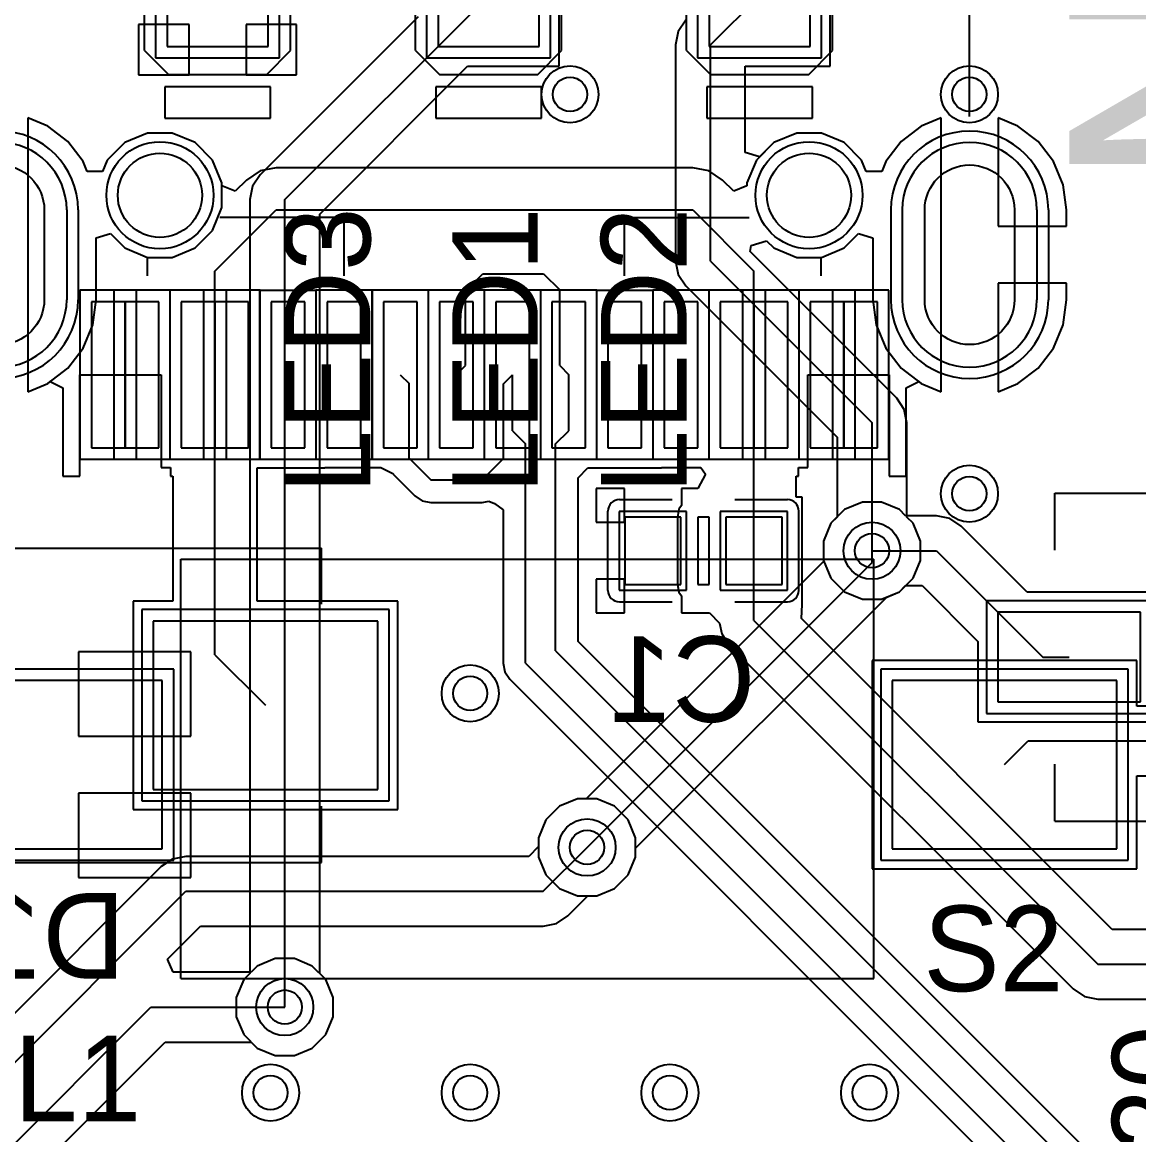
# Model space of a CAD drawing. Header units: millimetres. Extents: x 3.09 to 5.5, y 1.46 to 3.23.
# Drawn here: x 3.378 to 3.7693, y 2.6453 to 3.0352 of the extents above; entities that cross this region are included whole.
import ezdxf

# ---------------------------------------------------------------- set-up
doc = ezdxf.new("R2010")
doc.units = ezdxf.units.MM
doc.header["$MEASUREMENT"] = 0
for name, color, linetype in [('BottomLayer', 5, 'Continuous'), ('BottomOverlay', 54, 'Continuous'), ('BottomPaste', 16, 'Continuous'), ('BottomSolder', 6, 'Continuous'), ('MultiLayer', 9, 'Continuous'), ('PadHoleLayer', 156, 'Continuous'), ('TopLayer', 1, 'Continuous'), ('TopOverlay', 2, 'Continuous'), ('TopPaste', 8, 'Continuous'), ('TopSolder', 216, 'Continuous'), ('ViaHoleLayer', 16, 'Continuous')]:
    doc.layers.add(name, color=color, linetype=linetype)

# ---------------------------------------------------------------- blocks, each defined once
blk = doc.blocks.new('LED0603_9')
at = {"layer": 'PadHoleLayer'}
for points in [[(-0.0315, 0), (-0.0315, 0), (-0.0315, 0), (-0.0315, 0)], [(0.0315, 0), (0.0315, 0), (0.0315, 0), (0.0315, 0)]]:
    blk.add_lwpolyline(points, close=True, dxfattribs=at)
at = {"layer": 'TopLayer'}
for p, q in [((-0.04921, 0.01772), (-0.04921, -0.01772)), ((-0.01378, 0.01772), (-0.04921, 0.01772)), ((-0.01378, -0.01772), (-0.01378, 0.01772)), ((0.01378, 0.01772), (0.01378, -0.01772)), ((0.04921, 0.01772), (0.01378, 0.01772)), ((0.04921, -0.01772), (0.04921, 0.01772)), ((-0.04921, -0.01772), (-0.01378, -0.01772)), ((0.01378, -0.01772), (0.04921, -0.01772))]:
    blk.add_line(p, q, dxfattribs=at)
at = {"layer": 'TopOverlay'}
for p, q in [((-0.01772, 0.02559), (-0.05709, 0.02559)), ((-0.05709, -0.02559), (-0.05709, 0.02559)), ((0.04994, 0.02559), (0.01294, 0.02559)), ((0.05071, 0.02559), (0.04994, 0.02559)), ((0.05906, 0.01725), (0.05071, 0.02559)), ((0.05906, -0.01725), (0.05906, 0.01725)), ((0.0634, 0.01853), (0.0634, -0.01847)), ((0.0744, 0.01853), (0.0634, 0.01853)), ((0.0744, -0.01847), (0.0744, 0.01853)), ((0.05071, -0.02559), (0.05906, -0.01725)), ((0.0634, -0.01847), (0.0744, -0.01847)), ((-0.01772, -0.02559), (-0.05709, -0.02559)), ((0.04994, -0.02559), (0.01294, -0.02559)), ((0.05071, -0.02559), (0.04994, -0.02559))]:
    blk.add_line(p, q, dxfattribs=at)
at = {"layer": 'TopPaste'}
for p, q in [((-0.04921, 0.01772), (-0.04921, -0.01772)), ((-0.01378, 0.01772), (-0.04921, 0.01772)), ((-0.01378, -0.01772), (-0.01378, 0.01772)), ((0.01378, 0.01772), (0.01378, -0.01772)), ((0.04921, 0.01772), (0.01378, 0.01772)), ((0.04921, -0.01772), (0.04921, 0.01772)), ((-0.04921, -0.01772), (-0.01378, -0.01772)), ((0.01378, -0.01772), (0.04921, -0.01772))]:
    blk.add_line(p, q, dxfattribs=at)
at = {"layer": 'TopSolder'}
for p, q in [((-0.05321, 0.02172), (-0.05321, -0.02172)), ((-0.00978, 0.02172), (-0.05321, 0.02172)), ((-0.00978, -0.02172), (-0.00978, 0.02172)), ((0.00978, 0.02172), (0.00978, -0.02172)), ((0.05321, 0.02172), (0.00978, 0.02172)), ((0.05321, -0.02172), (0.05321, 0.02172)), ((-0.05321, -0.02172), (-0.00978, -0.02172)), ((0.00978, -0.02172), (0.05321, -0.02172))]:
    blk.add_line(p, q, dxfattribs=at)
blk = doc.blocks.new('USB_TYPE_C_16_B_16')
at = {"layer": 'BottomLayer'}
for p, q in [((-0.14646, -0.0455), (-0.14646, -0.077)), ((0.14646, -0.0455), (0.14646, -0.077)), ((0.1937, -0.0455), (0.1937, -0.077)), ((-0.12598, -0.07769), (-0.1378, -0.07769)), ((-0.1378, -0.07769), (-0.1378, -0.12887)), ((-0.11417, -0.07769), (-0.12599, -0.07769)), ((-0.12599, -0.07769), (-0.12599, -0.12887)), ((-0.12598, -0.12887), (-0.12598, -0.07769)), ((-0.11417, -0.12887), (-0.11417, -0.07769)), ((-0.09448, -0.07769), (-0.1063, -0.07769)), ((-0.1063, -0.07769), (-0.1063, -0.12887)), ((-0.08267, -0.07769), (-0.09449, -0.07769)), ((-0.09449, -0.07769), (-0.09449, -0.12887)), ((-0.09448, -0.12887), (-0.09448, -0.07769)), ((-0.08267, -0.12887), (-0.08267, -0.07769)), ((-0.06299, -0.07773), (-0.07481, -0.07773)), ((-0.07481, -0.07773), (-0.07481, -0.12891)), ((-0.06299, -0.12891), (-0.06299, -0.07773)), ((-0.0433, -0.07769), (-0.05512, -0.07769)), ((-0.05512, -0.07769), (-0.05512, -0.12887)), ((-0.0433, -0.12887), (-0.0433, -0.07769)), ((-0.02362, -0.07769), (-0.03544, -0.07769)), ((-0.03544, -0.07769), (-0.03544, -0.12887)), ((-0.02362, -0.12887), (-0.02362, -0.07769)), ((-0.00393, -0.07769), (-0.01575, -0.07769)), ((-0.01575, -0.07769), (-0.01575, -0.12887)), ((-0.00393, -0.12887), (-0.00393, -0.07769)), ((0.01575, -0.07769), (0.00393, -0.07769)), ((0.00393, -0.07769), (0.00393, -0.12887)), ((0.01575, -0.12887), (0.01575, -0.07769)), ((0.03544, -0.07769), (0.02362, -0.07769)), ((0.02362, -0.07769), (0.02362, -0.12887)), ((0.03544, -0.12887), (0.03544, -0.07769)), ((0.05511, -0.07773), (0.04329, -0.07773)), ((0.04329, -0.07773), (0.04329, -0.12891)), ((0.05511, -0.12891), (0.05511, -0.07773)), ((0.07481, -0.07769), (0.06299, -0.07769)), ((0.06299, -0.07769), (0.06299, -0.12887)), ((0.07481, -0.12887), (0.07481, -0.07769)), ((0.09449, -0.07769), (0.08267, -0.07769)), ((0.08267, -0.07769), (0.08267, -0.12887)), ((0.09449, -0.12887), (0.09449, -0.07769)), ((0.10631, -0.07769), (0.09449, -0.07769)), ((0.09449, -0.07769), (0.09449, -0.12887)), ((0.10631, -0.12887), (0.10631, -0.07769)), ((0.12599, -0.07769), (0.11417, -0.07769)), ((0.11417, -0.07769), (0.11417, -0.12887)), ((0.1378, -0.07769), (0.12598, -0.07769)), ((0.12598, -0.07769), (0.12598, -0.12887)), ((0.12599, -0.12887), (0.12599, -0.07769)), ((0.1378, -0.12887), (0.1378, -0.07769)), ((-0.1378, -0.12887), (-0.12598, -0.12887)), ((-0.12599, -0.12887), (-0.11417, -0.12887)), ((-0.1063, -0.12887), (-0.09448, -0.12887)), ((-0.09449, -0.12887), (-0.08267, -0.12887)), ((-0.07481, -0.12891), (-0.06299, -0.12891)), ((-0.05512, -0.12887), (-0.0433, -0.12887)), ((-0.03544, -0.12887), (-0.02362, -0.12887)), ((-0.01575, -0.12887), (-0.00393, -0.12887)), ((0.00393, -0.12887), (0.01575, -0.12887)), ((0.02362, -0.12887), (0.03544, -0.12887)), ((0.04329, -0.12891), (0.05511, -0.12891)), ((0.06299, -0.12887), (0.07481, -0.12887)), ((0.08267, -0.12887), (0.09449, -0.12887)), ((0.09449, -0.12887), (0.10631, -0.12887)), ((0.11417, -0.12887), (0.12599, -0.12887)), ((0.12598, -0.12887), (0.1378, -0.12887))]:
    blk.add_line(p, q, dxfattribs=at)
for centre in [(-0.11378, -0.04038), (0.11378, -0.04038)]:
    blk.add_circle(centre, 0.01476, dxfattribs=at)
for centre, start, end in [((-0.17008, -0.0455), 0, 180), ((0.17008, -0.0455), 0, 180), ((-0.17008, -0.077), 180, 0), ((0.17008, -0.077), 180, 0)]:
    blk.add_arc(centre, 0.02362, start, end, dxfattribs=at)
at = {"layer": 'BottomOverlay'}
for p, q in [((0.17008, -0.01278), (0.17008, 0.05878)), ((-0.09278, -0.04806), (-0.04921, -0.04806)), ((-0.04921, -0.06859), (-0.04921, -0.04806)), ((0.04909, -0.06863), (0.04909, -0.04815)), ((0.04909, -0.04815), (0.09281, -0.04815)), ((-0.11811, -0.06859), (-0.11811, -0.06232)), ((0.11799, -0.06859), (0.11799, -0.06235))]:
    blk.add_line(p, q, dxfattribs=at)
at = {"layer": 'BottomPaste'}
for p, q in [((-0.12598, -0.07769), (-0.1378, -0.07769)), ((-0.1378, -0.07769), (-0.1378, -0.12887)), ((-0.11417, -0.07769), (-0.12599, -0.07769)), ((-0.12599, -0.07769), (-0.12599, -0.12887)), ((-0.12598, -0.12887), (-0.12598, -0.07769)), ((-0.11417, -0.12887), (-0.11417, -0.07769)), ((-0.09448, -0.07769), (-0.1063, -0.07769)), ((-0.1063, -0.07769), (-0.1063, -0.12887)), ((-0.08267, -0.07769), (-0.09449, -0.07769)), ((-0.09449, -0.07769), (-0.09449, -0.12887)), ((-0.09448, -0.12887), (-0.09448, -0.07769)), ((-0.08267, -0.12887), (-0.08267, -0.07769)), ((-0.06299, -0.07773), (-0.07481, -0.07773)), ((-0.07481, -0.07773), (-0.07481, -0.12891)), ((-0.06299, -0.12891), (-0.06299, -0.07773)), ((-0.0433, -0.07769), (-0.05512, -0.07769)), ((-0.05512, -0.07769), (-0.05512, -0.12887)), ((-0.0433, -0.12887), (-0.0433, -0.07769)), ((-0.02362, -0.07769), (-0.03544, -0.07769)), ((-0.03544, -0.07769), (-0.03544, -0.12887)), ((-0.02362, -0.12887), (-0.02362, -0.07769)), ((-0.00393, -0.07769), (-0.01575, -0.07769)), ((-0.01575, -0.07769), (-0.01575, -0.12887)), ((-0.00393, -0.12887), (-0.00393, -0.07769)), ((0.01575, -0.07769), (0.00393, -0.07769)), ((0.00393, -0.07769), (0.00393, -0.12887)), ((0.01575, -0.12887), (0.01575, -0.07769)), ((0.03544, -0.07769), (0.02362, -0.07769)), ((0.02362, -0.07769), (0.02362, -0.12887)), ((0.03544, -0.12887), (0.03544, -0.07769)), ((0.05511, -0.07773), (0.04329, -0.07773)), ((0.04329, -0.07773), (0.04329, -0.12891)), ((0.05511, -0.12891), (0.05511, -0.07773)), ((0.07481, -0.07769), (0.06299, -0.07769)), ((0.06299, -0.07769), (0.06299, -0.12887)), ((0.07481, -0.12887), (0.07481, -0.07769)), ((0.09449, -0.07769), (0.08267, -0.07769)), ((0.08267, -0.07769), (0.08267, -0.12887)), ((0.09449, -0.12887), (0.09449, -0.07769)), ((0.10631, -0.07769), (0.09449, -0.07769)), ((0.09449, -0.07769), (0.09449, -0.12887)), ((0.10631, -0.12887), (0.10631, -0.07769)), ((0.12599, -0.07769), (0.11417, -0.07769)), ((0.11417, -0.07769), (0.11417, -0.12887)), ((0.1378, -0.07769), (0.12598, -0.07769)), ((0.12598, -0.07769), (0.12598, -0.12887)), ((0.12599, -0.12887), (0.12599, -0.07769)), ((0.1378, -0.12887), (0.1378, -0.07769)), ((-0.1378, -0.12887), (-0.12598, -0.12887)), ((-0.12599, -0.12887), (-0.11417, -0.12887)), ((-0.1063, -0.12887), (-0.09448, -0.12887)), ((-0.09449, -0.12887), (-0.08267, -0.12887)), ((-0.07481, -0.12891), (-0.06299, -0.12891)), ((-0.05512, -0.12887), (-0.0433, -0.12887)), ((-0.03544, -0.12887), (-0.02362, -0.12887)), ((-0.01575, -0.12887), (-0.00393, -0.12887)), ((0.00393, -0.12887), (0.01575, -0.12887)), ((0.02362, -0.12887), (0.03544, -0.12887)), ((0.04329, -0.12891), (0.05511, -0.12891)), ((0.06299, -0.12887), (0.07481, -0.12887)), ((0.08267, -0.12887), (0.09449, -0.12887)), ((0.09449, -0.12887), (0.10631, -0.12887)), ((0.11417, -0.12887), (0.12599, -0.12887)), ((0.12598, -0.12887), (0.1378, -0.12887))]:
    blk.add_line(p, q, dxfattribs=at)
at = {"layer": 'BottomSolder'}
for p, q in [((-0.14246, -0.0455), (-0.14246, -0.077)), ((0.14246, -0.0455), (0.14246, -0.077)), ((0.1977, -0.0455), (0.1977, -0.077)), ((-0.12198, -0.07369), (-0.1418, -0.07369)), ((-0.1418, -0.07369), (-0.1418, -0.13287)), ((-0.11017, -0.07369), (-0.12999, -0.07369)), ((-0.12999, -0.07369), (-0.12999, -0.13287)), ((-0.12198, -0.13287), (-0.12198, -0.07369)), ((-0.09048, -0.07369), (-0.1103, -0.07369)), ((-0.1103, -0.07369), (-0.1103, -0.13287)), ((-0.11017, -0.13287), (-0.11017, -0.07369)), ((-0.07867, -0.07369), (-0.09849, -0.07369)), ((-0.09849, -0.07369), (-0.09849, -0.13287)), ((-0.09048, -0.13287), (-0.09048, -0.07369)), ((-0.05899, -0.07373), (-0.07881, -0.07373)), ((-0.07881, -0.07373), (-0.07881, -0.13291)), ((-0.07867, -0.13287), (-0.07867, -0.07369)), ((-0.0393, -0.07369), (-0.05912, -0.07369)), ((-0.05912, -0.07369), (-0.05912, -0.13287)), ((-0.05899, -0.13291), (-0.05899, -0.07373)), ((-0.01962, -0.07369), (-0.03944, -0.07369)), ((-0.03944, -0.07369), (-0.03944, -0.13287)), ((-0.0393, -0.13287), (-0.0393, -0.07369)), ((0.00007, -0.07369), (-0.01975, -0.07369)), ((-0.01975, -0.07369), (-0.01975, -0.13287)), ((-0.01962, -0.13287), (-0.01962, -0.07369)), ((0.01975, -0.07369), (-0.00007, -0.07369)), ((-0.00007, -0.07369), (-0.00007, -0.13287)), ((0.00007, -0.13287), (0.00007, -0.07369)), ((0.03944, -0.07369), (0.01962, -0.07369)), ((0.01962, -0.07369), (0.01962, -0.13287)), ((0.01975, -0.13287), (0.01975, -0.07369)), ((0.05911, -0.07373), (0.03929, -0.07373)), ((0.03929, -0.07373), (0.03929, -0.13291)), ((0.03944, -0.13287), (0.03944, -0.07369)), ((0.07881, -0.07369), (0.05899, -0.07369)), ((0.05899, -0.07369), (0.05899, -0.13287)), ((0.05911, -0.13291), (0.05911, -0.07373)), ((0.09849, -0.07369), (0.07867, -0.07369)), ((0.07867, -0.07369), (0.07867, -0.13287)), ((0.07881, -0.13287), (0.07881, -0.07369)), ((0.11031, -0.07369), (0.09049, -0.07369)), ((0.09049, -0.07369), (0.09049, -0.13287)), ((0.09849, -0.13287), (0.09849, -0.07369)), ((0.12999, -0.07369), (0.11017, -0.07369)), ((0.11017, -0.07369), (0.11017, -0.13287)), ((0.11031, -0.13287), (0.11031, -0.07369)), ((0.1418, -0.07369), (0.12198, -0.07369)), ((0.12198, -0.07369), (0.12198, -0.13287)), ((0.12999, -0.13287), (0.12999, -0.07369)), ((0.1418, -0.13287), (0.1418, -0.07369)), ((-0.1418, -0.13287), (-0.12198, -0.13287)), ((-0.12999, -0.13287), (-0.11017, -0.13287)), ((-0.1103, -0.13287), (-0.09048, -0.13287)), ((-0.09849, -0.13287), (-0.07867, -0.13287)), ((-0.07881, -0.13291), (-0.05899, -0.13291)), ((-0.05912, -0.13287), (-0.0393, -0.13287)), ((-0.03944, -0.13287), (-0.01962, -0.13287)), ((-0.01975, -0.13287), (0.00007, -0.13287)), ((-0.00007, -0.13287), (0.01975, -0.13287)), ((0.01962, -0.13287), (0.03944, -0.13287)), ((0.03929, -0.13291), (0.05911, -0.13291)), ((0.05899, -0.13287), (0.07881, -0.13287)), ((0.07867, -0.13287), (0.09849, -0.13287)), ((0.09049, -0.13287), (0.11031, -0.13287)), ((0.11017, -0.13287), (0.12999, -0.13287)), ((0.12198, -0.13287), (0.1418, -0.13287))]:
    blk.add_line(p, q, dxfattribs=at)
for centre in [(-0.11378, -0.04038), (0.11378, -0.04038)]:
    blk.add_circle(centre, 0.01876, dxfattribs=at)
for centre, start, end in [((-0.17008, -0.0455), 0, 180), ((0.17008, -0.0455), 0, 180), ((-0.17008, -0.077), 180, 0), ((0.17008, -0.077), 180, 0)]:
    blk.add_arc(centre, 0.02762, start, end, dxfattribs=at)
at = {"layer": 'MultiLayer'}
for p, q in [((-0.14646, -0.0455), (-0.14646, -0.077)), ((0.14646, -0.0455), (0.14646, -0.077)), ((0.1937, -0.0455), (0.1937, -0.077))]:
    blk.add_line(p, q, dxfattribs=at)
for centre in [(-0.11378, -0.04038), (0.11378, -0.04038)]:
    blk.add_circle(centre, 0.01476, dxfattribs=at)
for centre, start, end in [((-0.17008, -0.0455), 0, 180), ((0.17008, -0.0455), 0, 180), ((-0.17008, -0.077), 180, 0), ((0.17008, -0.077), 180, 0)]:
    blk.add_arc(centre, 0.02362, start, end, dxfattribs=at)
at = {"layer": 'PadHoleLayer'}
for points in [[(-0.15433, -0.0455), (-0.15433, -0.077, -1), (-0.18583, -0.077), (-0.18583, -0.0455, -1)], [(0.18582, -0.04551), (0.18582, -0.077, -1), (0.15433, -0.077), (0.15433, -0.04551, -1)]]:
    blk.add_lwpolyline(points, format="xyb", close=True, dxfattribs=at)
for centre in [(-0.11378, -0.04038), (0.11378, -0.04038)]:
    blk.add_circle(centre, 0.01476, dxfattribs=at)
at = {"layer": 'TopLayer'}
for p, q in [((-0.14646, -0.0455), (-0.14646, -0.077)), ((0.14646, -0.0455), (0.14646, -0.077)), ((0.1937, -0.0455), (0.1937, -0.077))]:
    blk.add_line(p, q, dxfattribs=at)
for centre in [(-0.11378, -0.04038), (0.11378, -0.04038)]:
    blk.add_circle(centre, 0.01476, dxfattribs=at)
for centre, start, end in [((-0.17008, -0.0455), 0, 180), ((0.17008, -0.0455), 0, 180), ((-0.17008, -0.077), 180, 0), ((0.17008, -0.077), 180, 0)]:
    blk.add_arc(centre, 0.02362, start, end, dxfattribs=at)
at = {"layer": 'TopSolder'}
for p, q in [((-0.14246, -0.0455), (-0.14246, -0.077)), ((0.14246, -0.0455), (0.14246, -0.077)), ((0.1977, -0.0455), (0.1977, -0.077))]:
    blk.add_line(p, q, dxfattribs=at)
for centre in [(-0.11378, -0.04038), (0.11378, -0.04038)]:
    blk.add_circle(centre, 0.01876, dxfattribs=at)
for centre, start, end in [((-0.17008, -0.0455), 0, 180), ((0.17008, -0.0455), 0, 180), ((-0.17008, -0.077), 180, 0), ((0.17008, -0.077), 180, 0)]:
    blk.add_arc(centre, 0.02762, start, end, dxfattribs=at)
blk = doc.blocks.new('SW_SMT_3_6_4_3__19')
at = {"layer": 'TopLayer'}
for p, q in [((-0.12795, 0.02953), (-0.20669, 0.02953)), ((-0.20669, 0.02953), (-0.20669, -0.02953)), ((-0.12795, -0.02953), (-0.12795, 0.02953)), ((0.20669, 0.02953), (0.12795, 0.02953)), ((0.12795, 0.02953), (0.12795, -0.02953)), ((-0.20669, -0.02953), (-0.12795, -0.02953)), ((0.12795, -0.02953), (0.20669, -0.02953))]:
    blk.add_line(p, q, dxfattribs=at)
at = {"layer": 'TopOverlay'}
for p, q in [((0.12149, 0.075), (-0.12151, 0.075)), ((-0.12151, 0.075), (-0.12151, -0.072)), ((0.12149, 0.075), (0.12149, -0.072)), ((0.12149, -0.072), (-0.12151, -0.072))]:
    blk.add_line(p, q, dxfattribs=at)
at = {"layer": 'TopPaste'}
for p, q in [((-0.12795, 0.02953), (-0.20669, 0.02953)), ((-0.20669, 0.02953), (-0.20669, -0.02953)), ((-0.12795, -0.02953), (-0.12795, 0.02953)), ((0.20669, 0.02953), (0.12795, 0.02953)), ((0.12795, 0.02953), (0.12795, -0.02953)), ((-0.20669, -0.02953), (-0.12795, -0.02953)), ((0.12795, -0.02953), (0.20669, -0.02953))]:
    blk.add_line(p, q, dxfattribs=at)
at = {"layer": 'TopSolder'}
for p, q in [((-0.12395, 0.03353), (-0.21069, 0.03353)), ((-0.21069, 0.03353), (-0.21069, -0.03353)), ((-0.12395, -0.03353), (-0.12395, 0.03353)), ((0.21069, 0.03353), (0.12395, 0.03353)), ((0.12395, 0.03353), (0.12395, -0.03353)), ((-0.21069, -0.03353), (-0.12395, -0.03353)), ((0.12395, -0.03353), (0.21069, -0.03353))]:
    blk.add_line(p, q, dxfattribs=at)
blk = doc.blocks.new('SOT_23_B_60')
at = {"layer": 'BottomLayer'}
for p, q in [((-0.018, 0.018), (-0.018, -0.018)), ((0.018, 0.018), (-0.018, 0.018)), ((0.018, -0.018), (0.018, 0.018)), ((0.0568, 0.018), (0.0568, -0.018)), ((0.0928, 0.018), (0.0568, 0.018)), ((0.0928, -0.018), (0.0928, 0.018)), ((-0.018, -0.018), (0.018, -0.018)), ((0.0568, -0.018), (0.0928, -0.018)), ((0.02165, -0.055), (0.02165, -0.105)), ((0.05315, -0.055), (0.02165, -0.055)), ((0.05315, -0.105), (0.05315, -0.055)), ((0.02165, -0.105), (0.05315, -0.105))]:
    blk.add_line(p, q, dxfattribs=at)
at = {"layer": 'BottomOverlay'}
for p, q in [((0.049, 0.005), (0.025, 0.005)), ((-0.0201, -0.085), (-0.0201, -0.04)), ((0.0949, -0.085), (0.0949, -0.04)), ((-0.0001, -0.085), (-0.0201, -0.085)), ((0.0949, -0.085), (0.0749, -0.085))]:
    blk.add_line(p, q, dxfattribs=at)
at = {"layer": 'BottomPaste'}
for p, q in [((-0.018, 0.018), (-0.018, -0.018)), ((0.018, 0.018), (-0.018, 0.018)), ((0.018, -0.018), (0.018, 0.018)), ((0.0568, 0.018), (0.0568, -0.018)), ((0.0928, 0.018), (0.0568, 0.018)), ((0.0928, -0.018), (0.0928, 0.018)), ((-0.018, -0.018), (0.018, -0.018)), ((0.0568, -0.018), (0.0928, -0.018)), ((0.02165, -0.055), (0.02165, -0.105)), ((0.05315, -0.055), (0.02165, -0.055)), ((0.05315, -0.105), (0.05315, -0.055)), ((0.02165, -0.105), (0.05315, -0.105))]:
    blk.add_line(p, q, dxfattribs=at)
at = {"layer": 'BottomSolder'}
for p, q in [((-0.022, 0.022), (-0.022, -0.022)), ((0.022, 0.022), (-0.022, 0.022)), ((0.022, -0.022), (0.022, 0.022)), ((0.0528, 0.022), (0.0528, -0.022)), ((0.0968, 0.022), (0.0528, 0.022)), ((0.0968, -0.022), (0.0968, 0.022)), ((-0.022, -0.022), (0.022, -0.022)), ((0.0528, -0.022), (0.0968, -0.022)), ((0.01765, -0.051), (0.01765, -0.109)), ((0.05715, -0.051), (0.01765, -0.051)), ((0.05715, -0.109), (0.05715, -0.051)), ((0.01765, -0.109), (0.05715, -0.109))]:
    blk.add_line(p, q, dxfattribs=at)
at = {"layer": 'PadHoleLayer'}
for points in [[(0, 0), (0, 0), (0, 0), (0, 0)], [(0.0748, 0), (0.0748, 0), (0.0748, 0), (0.0748, 0)], [(0.0374, -0.08), (0.0374, -0.08), (0.0374, -0.08), (0.0374, -0.08)]]:
    blk.add_lwpolyline(points, close=True, dxfattribs=at)
blk = doc.blocks.new('LED0603_62')
at = {"layer": 'PadHoleLayer'}
for points in [[(-0.0315, 0), (-0.0315, 0), (-0.0315, 0), (-0.0315, 0)], [(0.0315, 0), (0.0315, 0), (0.0315, 0), (0.0315, 0)]]:
    blk.add_lwpolyline(points, close=True, dxfattribs=at)
at = {"layer": 'TopLayer'}
for p, q in [((-0.04921, 0.01772), (-0.04921, -0.01772)), ((-0.01378, 0.01772), (-0.04921, 0.01772)), ((-0.01378, -0.01772), (-0.01378, 0.01772)), ((0.01378, 0.01772), (0.01378, -0.01772)), ((0.04921, 0.01772), (0.01378, 0.01772)), ((0.04921, -0.01772), (0.04921, 0.01772)), ((-0.04921, -0.01772), (-0.01378, -0.01772)), ((0.01378, -0.01772), (0.04921, -0.01772))]:
    blk.add_line(p, q, dxfattribs=at)
at = {"layer": 'TopOverlay'}
for p, q in [((-0.01772, 0.02559), (-0.05709, 0.02559)), ((-0.05709, -0.02559), (-0.05709, 0.02559)), ((0.04994, 0.02559), (0.01294, 0.02559)), ((0.05071, 0.02559), (0.04994, 0.02559)), ((0.05906, 0.01725), (0.05071, 0.02559)), ((0.05906, -0.01725), (0.05906, 0.01725)), ((0.0634, 0.01851), (0.0634, -0.01849)), ((0.0744, 0.01851), (0.0634, 0.01851)), ((0.0744, -0.01849), (0.0744, 0.01851)), ((0.05071, -0.02559), (0.05906, -0.01725)), ((0.0634, -0.01849), (0.0744, -0.01849)), ((-0.01772, -0.02559), (-0.05709, -0.02559)), ((0.04994, -0.02559), (0.01294, -0.02559)), ((0.05071, -0.02559), (0.04994, -0.02559))]:
    blk.add_line(p, q, dxfattribs=at)
at = {"layer": 'TopPaste'}
for p, q in [((-0.04921, 0.01772), (-0.04921, -0.01772)), ((-0.01378, 0.01772), (-0.04921, 0.01772)), ((-0.01378, -0.01772), (-0.01378, 0.01772)), ((0.01378, 0.01772), (0.01378, -0.01772)), ((0.04921, 0.01772), (0.01378, 0.01772)), ((0.04921, -0.01772), (0.04921, 0.01772)), ((-0.04921, -0.01772), (-0.01378, -0.01772)), ((0.01378, -0.01772), (0.04921, -0.01772))]:
    blk.add_line(p, q, dxfattribs=at)
at = {"layer": 'TopSolder'}
for p, q in [((-0.05321, 0.02172), (-0.05321, -0.02172)), ((-0.00978, 0.02172), (-0.05321, 0.02172)), ((-0.00978, -0.02172), (-0.00978, 0.02172)), ((0.00978, 0.02172), (0.00978, -0.02172)), ((0.05321, 0.02172), (0.00978, 0.02172)), ((0.05321, -0.02172), (0.05321, 0.02172)), ((-0.05321, -0.02172), (-0.00978, -0.02172)), ((0.00978, -0.02172), (0.05321, -0.02172))]:
    blk.add_line(p, q, dxfattribs=at)
blk = doc.blocks.new('LED0603_63')
at = {"layer": 'PadHoleLayer'}
for points in [[(-0.0315, 0), (-0.0315, 0), (-0.0315, 0), (-0.0315, 0)], [(0.0315, 0), (0.0315, 0), (0.0315, 0), (0.0315, 0)]]:
    blk.add_lwpolyline(points, close=True, dxfattribs=at)
at = {"layer": 'TopLayer'}
for p, q in [((-0.04921, 0.01772), (-0.04921, -0.01772)), ((-0.01378, 0.01772), (-0.04921, 0.01772)), ((-0.01378, -0.01772), (-0.01378, 0.01772)), ((0.01378, 0.01772), (0.01378, -0.01772)), ((0.04921, 0.01772), (0.01378, 0.01772)), ((0.04921, -0.01772), (0.04921, 0.01772)), ((-0.04921, -0.01772), (-0.01378, -0.01772)), ((0.01378, -0.01772), (0.04921, -0.01772))]:
    blk.add_line(p, q, dxfattribs=at)
at = {"layer": 'TopOverlay'}
for p, q in [((-0.01772, 0.02559), (-0.05709, 0.02559)), ((-0.05709, -0.02559), (-0.05709, 0.02559)), ((0.04994, 0.02559), (0.01294, 0.02559)), ((0.05071, 0.02559), (0.04994, 0.02559)), ((0.05906, 0.01725), (0.05071, 0.02559)), ((0.05906, -0.01725), (0.05906, 0.01725)), ((0.0634, 0.01852), (0.0634, -0.01848)), ((0.0744, 0.01852), (0.0634, 0.01852)), ((0.0744, -0.01848), (0.0744, 0.01852)), ((0.05071, -0.02559), (0.05906, -0.01725)), ((0.0634, -0.01848), (0.0744, -0.01848)), ((-0.01772, -0.02559), (-0.05709, -0.02559)), ((0.04994, -0.02559), (0.01294, -0.02559)), ((0.05071, -0.02559), (0.04994, -0.02559))]:
    blk.add_line(p, q, dxfattribs=at)
at = {"layer": 'TopPaste'}
for p, q in [((-0.04921, 0.01772), (-0.04921, -0.01772)), ((-0.01378, 0.01772), (-0.04921, 0.01772)), ((-0.01378, -0.01772), (-0.01378, 0.01772)), ((0.01378, 0.01772), (0.01378, -0.01772)), ((0.04921, 0.01772), (0.01378, 0.01772)), ((0.04921, -0.01772), (0.04921, 0.01772)), ((-0.04921, -0.01772), (-0.01378, -0.01772)), ((0.01378, -0.01772), (0.04921, -0.01772))]:
    blk.add_line(p, q, dxfattribs=at)
at = {"layer": 'TopSolder'}
for p, q in [((-0.05321, 0.02172), (-0.05321, -0.02172)), ((-0.00978, 0.02172), (-0.05321, 0.02172)), ((-0.00978, -0.02172), (-0.00978, 0.02172)), ((0.00978, 0.02172), (0.00978, -0.02172)), ((0.05321, 0.02172), (0.00978, 0.02172)), ((0.05321, -0.02172), (0.05321, 0.02172)), ((-0.05321, -0.02172), (-0.00978, -0.02172)), ((0.00978, -0.02172), (0.05321, -0.02172))]:
    blk.add_line(p, q, dxfattribs=at)
blk = doc.blocks.new('DO_214AC_B_64')
at = {"layer": 'BottomLayer'}
for p, q in [((-0.04724, 0.02953), (-0.12598, 0.02953)), ((-0.12598, 0.02953), (-0.12598, -0.02953)), ((-0.04724, -0.02953), (-0.04724, 0.02953)), ((0.12598, 0.02953), (0.04724, 0.02953)), ((0.04724, 0.02953), (0.04724, -0.02953)), ((0.12598, -0.02953), (0.12598, 0.02953)), ((-0.12598, -0.02953), (-0.04724, -0.02953)), ((0.04724, -0.02953), (0.12598, -0.02953))]:
    blk.add_line(p, q, dxfattribs=at)
at = {"layer": 'BottomOverlay'}
for p, q in [((0, 0.05512), (-0.1063, 0.05512)), ((-0.1063, 0.05512), (-0.1063, 0.03543)), ((0.1063, 0.05512), (0, 0.05512)), ((0.069, 0.055), (0.069, 0.033)), ((0.1063, 0.055), (0.069, 0.055)), ((0.1063, 0.05512), (0.1063, 0.03543)), ((0.1063, 0.033), (0.1063, 0.055)), ((0.069, 0.033), (0.1063, 0.033)), ((0.069, -0.033), (0.069, -0.05512)), ((0.1063, -0.033), (0.069, -0.033)), ((0.1063, -0.05512), (0.1063, -0.033)), ((-0.1063, -0.03543), (-0.1063, -0.05512)), ((0.1063, -0.03543), (0.1063, -0.05512)), ((0.1063, -0.03543), (0.1063, -0.05512)), ((0, -0.05512), (-0.1063, -0.05512)), ((0.1063, -0.05512), (0, -0.05512)), ((0.069, -0.05512), (0.1063, -0.05512))]:
    blk.add_line(p, q, dxfattribs=at)
at = {"layer": 'BottomPaste'}
for p, q in [((-0.04724, 0.02953), (-0.12598, 0.02953)), ((-0.12598, 0.02953), (-0.12598, -0.02953)), ((-0.04724, -0.02953), (-0.04724, 0.02953)), ((0.12598, 0.02953), (0.04724, 0.02953)), ((0.04724, 0.02953), (0.04724, -0.02953)), ((0.12598, -0.02953), (0.12598, 0.02953)), ((-0.12598, -0.02953), (-0.04724, -0.02953)), ((0.04724, -0.02953), (0.12598, -0.02953))]:
    blk.add_line(p, q, dxfattribs=at)
at = {"layer": 'BottomSolder'}
for p, q in [((-0.04324, 0.03353), (-0.12998, 0.03353)), ((-0.12998, 0.03353), (-0.12998, -0.03353)), ((-0.04324, -0.03353), (-0.04324, 0.03353)), ((0.12998, 0.03353), (0.04324, 0.03353)), ((0.04324, 0.03353), (0.04324, -0.03353)), ((0.12998, -0.03353), (0.12998, 0.03353)), ((-0.12998, -0.03353), (-0.04324, -0.03353)), ((0.04324, -0.03353), (0.12998, -0.03353))]:
    blk.add_line(p, q, dxfattribs=at)
blk = doc.blocks.new('C0402_B_75')
at = {"layer": 'BottomLayer'}
for p, q in [((-0.00787, 0.01181), (-0.02756, 0.01181)), ((-0.02756, 0.01181), (-0.02756, -0.01181)), ((-0.00787, -0.01181), (-0.00787, 0.01181)), ((-0.002, 0.01181), (-0.002, -0.01181)), ((0.002, 0.01181), (-0.002, 0.01181)), ((0.002, -0.01181), (0.002, 0.01181)), ((0.02756, 0.01181), (0.00787, 0.01181)), ((0.00787, 0.01181), (0.00787, -0.01181)), ((0.02756, -0.01181), (0.02756, 0.01181)), ((-0.02756, -0.01181), (-0.00787, -0.01181)), ((-0.002, -0.01181), (0.002, -0.01181)), ((0.00787, -0.01181), (0.02756, -0.01181))]:
    blk.add_line(p, q, dxfattribs=at)
at = {"layer": 'BottomOverlay'}
for p, q in [((-0.011, 0.01791), (-0.02946, 0.01791)), ((0.02946, 0.01791), (0.011, 0.01791)), ((-0.03346, 0.01391), (-0.03346, -0.01391)), ((0.03346, 0.01391), (0.03346, -0.01391)), ((-0.011, -0.01791), (-0.02946, -0.01791)), ((0.02946, -0.01791), (0.011, -0.01791))]:
    blk.add_line(p, q, dxfattribs=at)
for centre, start, end in [((-0.02946, 0.01391), 90, 180), ((0.02946, 0.01391), 0, 90), ((-0.02946, -0.01391), 180, 270), ((0.02946, -0.01391), 270, 0)]:
    blk.add_arc(centre, 0.004, start, end, dxfattribs=at)
at = {"layer": 'BottomPaste'}
for p, q in [((-0.00787, 0.01181), (-0.02756, 0.01181)), ((-0.02756, 0.01181), (-0.02756, -0.01181)), ((-0.00787, -0.01181), (-0.00787, 0.01181)), ((0.02756, 0.01181), (0.00787, 0.01181)), ((0.00787, 0.01181), (0.00787, -0.01181)), ((0.02756, -0.01181), (0.02756, 0.01181)), ((-0.02756, -0.01181), (-0.00787, -0.01181)), ((0.00787, -0.01181), (0.02756, -0.01181))]:
    blk.add_line(p, q, dxfattribs=at)
at = {"layer": 'BottomSolder'}
for p, q in [((-0.00591, 0.01378), (-0.02953, 0.01378)), ((-0.02953, 0.01378), (-0.02953, -0.01378)), ((-0.00591, -0.01378), (-0.00591, 0.01378)), ((0.02953, 0.01378), (0.00591, 0.01378)), ((0.00591, 0.01378), (0.00591, -0.01378)), ((0.02953, -0.01378), (0.02953, 0.01378)), ((-0.02953, -0.01378), (-0.00591, -0.01378)), ((0.00591, -0.01378), (0.02953, -0.01378))]:
    blk.add_line(p, q, dxfattribs=at)

msp = doc.modelspace()

# ---------------------------------------------------------------- linework, layer by layer
at = {"layer": 'BottomLayer'}
for p, q in [((3.38688, 2.99886), (3.37993, 3.00174)), ((3.37993, 3.00174), (3.37993, 2.95375)), ((3.70008, 3.00175), (3.69313, 2.99887)), ((3.70008, 2.95375), (3.70008, 3.00175)), ((3.72704, 2.99887), (3.72008, 3.00175)), ((3.72008, 3.00175), (3.72008, 2.96375)), ((3.39391, 2.99347), (3.38688, 2.99886)), ((3.69313, 2.99887), (3.6861, 2.99348)), ((3.73406, 2.99348), (3.72704, 2.99887)), ((3.42189, 2.99638), (3.41389, 2.99307)), ((3.43055, 2.99638), (3.42189, 2.99638)), ((3.43855, 2.99307), (3.43055, 2.99638)), ((3.64945, 2.99638), (3.64145, 2.99307)), ((3.65811, 2.99638), (3.64945, 2.99638)), ((3.66611, 2.99307), (3.65811, 2.99638)), ((3.39929, 2.98645), (3.39391, 2.99347)), ((3.41389, 2.99307), (3.40777, 2.98694)), ((3.44467, 2.98694), (3.43855, 2.99307)), ((3.64145, 2.99307), (3.63533, 2.98694)), ((3.67223, 2.98694), (3.66611, 2.99307)), ((3.6861, 2.99348), (3.68071, 2.98645)), ((3.73945, 2.98645), (3.73406, 2.99348)), ((3.40072, 2.983), (3.39929, 2.98645)), ((3.40777, 2.98694), (3.40614, 2.983)), ((3.44798, 2.97894), (3.44467, 2.98694)), ((3.63533, 2.98694), (3.63202, 2.97894)), ((3.67387, 2.98299), (3.67223, 2.98694)), ((3.68071, 2.98645), (3.67928, 2.98299)), ((3.74284, 2.97828), (3.73945, 2.98645)), ((3.40614, 2.983), (3.40072, 2.983)), ((3.46132, 2.98316), (3.45652, 2.97995)), ((3.46697, 2.98428), (3.46132, 2.98316)), ((3.61301, 2.98428), (3.46697, 2.98428)), ((3.61302, 2.98428), (3.61301, 2.98428)), ((3.61867, 2.98316), (3.61302, 2.98428)), ((3.62347, 2.97995), (3.61867, 2.98316)), ((3.67928, 2.98299), (3.67387, 2.98299)), ((3.44798, 2.97795), (3.44798, 2.97894)), ((3.45652, 2.97995), (3.4526, 2.97604)), ((3.6274, 2.97603), (3.62347, 2.97995)), ((3.63202, 2.97894), (3.63202, 2.97794)), ((3.74399, 2.9695), (3.74284, 2.97828)), ((3.4526, 2.97604), (3.44798, 2.97795)), ((3.63202, 2.97794), (3.6274, 2.97603)), ((3.44551, 2.94804), (3.46697, 2.9695)), ((3.46697, 2.9695), (3.61302, 2.9695)), ((3.61302, 2.9695), (3.63448, 2.94804)), ((3.61302, 2.9695), (3.61302, 2.9695)), ((3.74399, 2.96375), (3.74399, 2.9695)), ((3.72008, 2.96375), (3.74399, 2.96375)), ((3.37993, 2.95375), (3.37993, 2.90575)), ((3.70008, 2.90575), (3.70008, 2.95375)), ((3.44551, 2.81355), (3.44551, 2.94804)), ((3.53331, 2.94098), (3.53938, 2.94705)), ((3.53938, 2.94705), (3.56074, 2.94705)), ((3.56074, 2.94705), (3.56637, 2.94141)), ((3.63448, 2.85), (3.63448, 2.94804)), ((3.74399, 2.94375), (3.72008, 2.94375)), ((3.72008, 2.94375), (3.72008, 2.90575)), ((3.74399, 2.938), (3.74399, 2.94375)), ((3.53331, 2.91488), (3.53331, 2.94098)), ((3.56637, 2.91488), (3.56637, 2.94141)), ((3.74284, 2.92923), (3.74399, 2.938)), ((3.73945, 2.92105), (3.74284, 2.92923)), ((3.73406, 2.91402), (3.73945, 2.92105)), ((3.39811, 2.87613), (3.39811, 2.91172)), ((3.39811, 2.91172), (3.41811, 2.91172)), ((3.41811, 2.91172), (3.41811, 2.91172)), ((3.41811, 2.91172), (3.4267, 2.91172)), ((3.4267, 2.91172), (3.4267, 2.87913)), ((3.51047, 2.91172), (3.51363, 2.90857)), ((3.53016, 2.91172), (3.53331, 2.91488)), ((3.54668, 2.90856), (3.54984, 2.91172)), ((3.54984, 2.89204), (3.54984, 2.91172)), ((3.56637, 2.91488), (3.56953, 2.91172)), ((3.56953, 2.89204), (3.56953, 2.91172)), ((3.65331, 2.87913), (3.65331, 2.91172)), ((3.65331, 2.91172), (3.67008, 2.91172)), ((3.67008, 2.91172), (3.67008, 2.91172)), ((3.67008, 2.91172), (3.68189, 2.91172)), ((3.68189, 2.91172), (3.68189, 2.87613)), ((3.72704, 2.90863), (3.73406, 2.91402)), ((3.37993, 2.90575), (3.38688, 2.90863)), ((3.38688, 2.90863), (3.38772, 2.90927)), ((3.38772, 2.90927), (3.3922, 2.90706)), ((3.51363, 2.8824), (3.51363, 2.90857)), ((3.54668, 2.8823), (3.54668, 2.90856)), ((3.68779, 2.90707), (3.69228, 2.90928)), ((3.69228, 2.90928), (3.69313, 2.90863)), ((3.69313, 2.90863), (3.70008, 2.90575)), ((3.72008, 2.90575), (3.72704, 2.90863)), ((3.3922, 2.90706), (3.3922, 2.87613)), ((3.68779, 2.87613), (3.68779, 2.90707)), ((3.54984, 2.89204), (3.55444, 2.88744)), ((3.56494, 2.88744), (3.56953, 2.89204)), ((3.55444, 2.81056), (3.55444, 2.88744)), ((3.56494, 2.81491), (3.56494, 2.88744)), ((3.51363, 2.8824), (3.52118, 2.87484)), ((3.53922, 2.87484), (3.54668, 2.8823)), ((3.4267, 2.87913), (3.42992, 2.87913)), ((3.42992, 2.87913), (3.42992, 2.87613)), ((3.46029, 2.83235), (3.46029, 2.87909)), ((3.46029, 2.87909), (3.484, 2.87909)), ((3.484, 2.87909), (3.484, 2.87913)), ((3.484, 2.87913), (3.50369, 2.87913)), ((3.50369, 2.87913), (3.50785, 2.87709)), ((3.50785, 2.87709), (3.50804, 2.87681)), ((3.50804, 2.87681), (3.51559, 2.86926)), ((3.57284, 2.87552), (3.57629, 2.87909)), ((3.57629, 2.87909), (3.6021, 2.87909)), ((3.6021, 2.87909), (3.6021, 2.87913)), ((3.6021, 2.87913), (3.61567, 2.87913)), ((3.61747, 2.87681), (3.61482, 2.87181)), ((3.61567, 2.87913), (3.61567, 2.87913)), ((3.61567, 2.87913), (3.61591, 2.87913)), ((3.61591, 2.87913), (3.61747, 2.87681)), ((3.65008, 2.87613), (3.65008, 2.87913)), ((3.65008, 2.87913), (3.65331, 2.87913)), ((3.3922, 2.87613), (3.39811, 2.87613)), ((3.42992, 2.87613), (3.43073, 2.87613)), ((3.43073, 2.87613), (3.43073, 2.83235)), ((3.52118, 2.87484), (3.53922, 2.87484)), ((3.57284, 2.81819), (3.57284, 2.87552)), ((3.64926, 2.86881), (3.64926, 2.87613)), ((3.64926, 2.87613), (3.65008, 2.87613)), ((3.68189, 2.87613), (3.68779, 2.87613)), ((3.51559, 2.86926), (3.51816, 2.86754)), ((3.58905, 2.87181), (3.5792, 2.87181)), ((3.5792, 2.87181), (3.5792, 2.86)), ((3.58905, 2.86), (3.58905, 2.87181)), ((3.61482, 2.87181), (3.60905, 2.87181)), ((3.60905, 2.87181), (3.60905, 2.86586)), ((3.65132, 2.86881), (3.64926, 2.86881)), ((3.65132, 2.83119), (3.65132, 2.86881)), ((3.51816, 2.86754), (3.52118, 2.86694)), ((3.52118, 2.86694), (3.53922, 2.86694)), ((3.53922, 2.86694), (3.54153, 2.8674)), ((3.54153, 2.8674), (3.54352, 2.86661)), ((3.54352, 2.86661), (3.54653, 2.86439)), ((3.60905, 2.86586), (3.60817, 2.86454)), ((3.67248, 2.867), (3.66623, 2.86441)), ((3.67924, 2.867), (3.67248, 2.867)), ((3.68549, 2.86441), (3.67924, 2.867)), ((3.54653, 2.86439), (3.54653, 2.81056)), ((3.60817, 2.86454), (3.60762, 2.86181)), ((3.60762, 2.86181), (3.60762, 2.85)), ((3.66623, 2.86441), (3.66145, 2.85963)), ((3.68766, 2.86224), (3.68549, 2.86441)), ((3.69846, 2.86224), (3.68766, 2.86224)), ((3.70315, 2.8613), (3.69846, 2.86224)), ((3.70712, 2.85865), (3.70315, 2.8613)), ((3.5792, 2.86), (3.58905, 2.86)), ((3.66145, 2.85963), (3.65886, 2.85338)), ((3.7303, 2.83546), (3.70712, 2.85865)), ((3.65886, 2.85338), (3.65886, 2.84662)), ((3.60762, 2.85), (3.60762, 2.83819)), ((3.63448, 2.82552), (3.63448, 2.85)), ((3.67586, 2.85), (3.69846, 2.85)), ((3.69846, 2.85), (3.73575, 2.81272)), ((3.65886, 2.84662), (3.66145, 2.84037)), ((3.58905, 2.84), (3.5792, 2.84)), ((3.5792, 2.84), (3.5792, 2.82819)), ((3.58905, 2.82819), (3.58905, 2.84)), ((3.60762, 2.83819), (3.60817, 2.83546)), ((3.66145, 2.84037), (3.66623, 2.83559)), ((3.68549, 2.83559), (3.68766, 2.83776)), ((3.68766, 2.83776), (3.6934, 2.83776)), ((3.6934, 2.83776), (3.713, 2.81816)), ((3.60817, 2.83546), (3.60905, 2.83414)), ((3.60905, 2.83414), (3.60905, 2.82819)), ((3.66623, 2.83559), (3.67248, 2.833)), ((3.67924, 2.833), (3.68549, 2.83559)), ((3.777, 2.83546), (3.7303, 2.83546)), ((3.43073, 2.83235), (3.41686, 2.83235)), ((3.41686, 2.83235), (3.41686, 2.7593)), ((3.5096, 2.83235), (3.46029, 2.83235)), ((3.5096, 2.7593), (3.5096, 2.83235)), ((3.65111, 2.82619), (3.65132, 2.83119)), ((3.65132, 2.83119), (3.65132, 2.83119)), ((3.67248, 2.833), (3.67924, 2.833)), ((3.5792, 2.82819), (3.58905, 2.82819)), ((3.60905, 2.82819), (3.61889, 2.82819)), ((3.61889, 2.82819), (3.62242, 2.82465)), ((3.76007, 2.71724), (3.65111, 2.82619)), ((3.62242, 2.82465), (3.62318, 2.82084)), ((3.63448, 2.82552), (3.755, 2.705)), ((3.79475, 2.59627), (3.57284, 2.81819)), ((3.62318, 2.82084), (3.62583, 2.81687)), ((3.713, 2.81816), (3.713, 2.78997)), ((3.56494, 2.81491), (3.78917, 2.59068)), ((3.62583, 2.81687), (3.74635, 2.69635)), ((3.44551, 2.81355), (3.46323, 2.79583)), ((3.54653, 2.81056), (3.54713, 2.80754)), ((3.55444, 2.81056), (3.77867, 2.58633)), ((3.73575, 2.81272), (3.745, 2.81272)), ((3.54713, 2.80754), (3.54885, 2.80498)), ((3.54885, 2.80498), (3.77076, 2.58306)), ((3.713, 2.78997), (3.777, 2.78997)), ((3.41686, 2.7593), (3.5096, 2.7593)), ((3.56635, 2.7604), (3.56157, 2.75561)), ((3.5726, 2.76298), (3.56635, 2.7604)), ((3.57937, 2.76298), (3.5726, 2.76298)), ((3.58561, 2.7604), (3.57937, 2.76298)), ((3.5904, 2.75561), (3.58561, 2.7604)), ((3.56157, 2.75561), (3.55898, 2.74937)), ((3.59298, 2.74937), (3.5904, 2.75561)), ((3.55898, 2.74937), (3.55898, 2.74629)), ((3.59298, 2.7426), (3.59298, 2.74937)), ((3.55898, 2.74629), (3.55553, 2.74283)), ((3.5606, 2.7306), (3.57598, 2.74598)), ((3.43066, 2.7419), (3.42669, 2.73925)), ((3.43534, 2.74283), (3.43066, 2.7419)), ((3.55553, 2.74283), (3.43534, 2.74283)), ((3.5904, 2.73635), (3.59298, 2.7426)), ((3.42669, 2.73925), (3.25135, 2.5639)), ((3.58561, 2.73157), (3.5904, 2.73635)), ((3.26, 2.55525), (3.43534, 2.7306)), ((3.43534, 2.7306), (3.5606, 2.7306)), ((3.56925, 2.72194), (3.57629, 2.72898)), ((3.57629, 2.72898), (3.57937, 2.72898)), ((3.57937, 2.72898), (3.58561, 2.73157)), ((3.56528, 2.71929), (3.56925, 2.72194)), ((3.4289, 2.70685), (3.44041, 2.71836)), ((3.44041, 2.71836), (3.5606, 2.71836)), ((3.5606, 2.71836), (3.56528, 2.71929)), ((4.03969, 2.71724), (3.76007, 2.71724)), ((3.43082, 2.70224), (3.4289, 2.70685)), ((3.46037, 2.70441), (3.45819, 2.70224)), ((3.46662, 2.707), (3.46037, 2.70441)), ((3.47338, 2.707), (3.46662, 2.707)), ((3.47963, 2.70441), (3.47338, 2.707)), ((3.48441, 2.69963), (3.47963, 2.70441)), ((3.755, 2.705), (4.0515, 2.705)), ((3.45819, 2.70224), (3.43082, 2.70224)), ((3.487, 2.69338), (3.48441, 2.69963)), ((3.487, 2.68662), (3.487, 2.69338)), ((3.74635, 2.69635), (3.75032, 2.6937)), ((3.75032, 2.6937), (3.755, 2.69276)), ((3.755, 2.69276), (4.03969, 2.69276)), ((3.28, 2.54697), (3.42303, 2.69)), ((3.42303, 2.69), (3.47, 2.69)), ((3.48441, 2.68037), (3.487, 2.68662)), ((3.29224, 2.5419), (3.4281, 2.67776)), ((3.4281, 2.67776), (3.45819, 2.67776)), ((3.45819, 2.67776), (3.46037, 2.67559)), ((3.47963, 2.67559), (3.48441, 2.68037)), ((3.46037, 2.67559), (3.46662, 2.673)), ((3.46662, 2.673), (3.47338, 2.673)), ((3.47338, 2.673), (3.47963, 2.67559))]:
    msp.add_line(p, q, dxfattribs=at)
for centre in [(3.57, 3.01), (3.71, 3.01), (3.71, 2.87), (3.67586, 2.85), (3.535, 2.8), (3.57598, 2.74598), (3.47, 2.69), (3.465, 2.66), (3.535, 2.66), (3.605, 2.66), (3.675, 2.66)]:
    msp.add_circle(centre, 0.01, dxfattribs=at)
at = {"layer": 'MultiLayer'}
for centre in [(3.57, 3.01), (3.71, 3.01), (3.71, 2.87), (3.67586, 2.85), (3.535, 2.8), (3.57598, 2.74598), (3.47, 2.69), (3.465, 2.66), (3.535, 2.66), (3.605, 2.66), (3.675, 2.66)]:
    msp.add_circle(centre, 0.01, dxfattribs=at)
at = {"layer": 'TopLayer'}
for p, q in [((3.56615, 3.01983), (3.56615, 3.06926)), ((3.66115, 3.01983), (3.66115, 3.06926)), ((3.47, 2.97311), (3.54144, 3.04454)), ((3.61919, 3.0273), (3.63644, 3.04454)), ((3.51672, 3.03713), (3.46135, 2.98176)), ((3.43644, 3.03454), (3.41872, 3.03454)), ((3.41872, 3.03454), (3.41872, 3.01683)), ((3.43644, 3.01683), (3.43644, 3.03454)), ((3.47415, 3.03454), (3.45644, 3.03454)), ((3.45644, 3.03454), (3.45644, 3.01683)), ((3.47415, 3.01683), (3.47415, 3.03454)), ((3.61054, 3.03595), (3.60789, 3.03198)), ((3.60789, 3.03198), (3.60696, 3.0273)), ((3.60696, 3.0273), (3.60696, 2.95154)), ((3.61919, 2.95154), (3.61919, 3.0273)), ((3.48224, 2.96804), (3.53402, 3.01983)), ((3.53402, 3.01983), (3.56615, 3.01983)), ((3.63143, 2.9896), (3.63143, 3.01983)), ((3.63143, 3.01983), (3.66115, 3.01983)), ((3.41872, 3.01683), (3.43644, 3.01683)), ((3.45644, 3.01683), (3.47415, 3.01683)), ((3.38688, 2.99886), (3.37993, 3.00174)), ((3.37993, 3.00174), (3.37993, 2.95375)), ((3.70008, 3.00175), (3.69313, 2.99887)), ((3.70008, 2.95375), (3.70008, 3.00175)), ((3.72704, 2.99887), (3.72008, 3.00175)), ((3.72008, 3.00175), (3.72008, 2.96375)), ((3.39391, 2.99347), (3.38688, 2.99886)), ((3.69313, 2.99887), (3.6861, 2.99348)), ((3.73406, 2.99348), (3.72704, 2.99887)), ((3.42189, 2.99638), (3.41389, 2.99307)), ((3.43055, 2.99638), (3.42189, 2.99638)), ((3.43855, 2.99307), (3.43055, 2.99638)), ((3.64945, 2.99638), (3.64145, 2.99307)), ((3.65811, 2.99638), (3.64945, 2.99638)), ((3.66611, 2.99307), (3.65811, 2.99638)), ((3.39929, 2.98645), (3.39391, 2.99347)), ((3.41389, 2.99307), (3.40777, 2.98694)), ((3.44467, 2.98694), (3.43855, 2.99307)), ((3.64145, 2.99307), (3.63643, 2.98804)), ((3.67223, 2.98694), (3.66611, 2.99307)), ((3.6861, 2.99348), (3.68071, 2.98645)), ((3.73945, 2.98645), (3.73406, 2.99348)), ((3.40072, 2.983), (3.39929, 2.98645)), ((3.40777, 2.98694), (3.40614, 2.983)), ((3.44798, 2.97894), (3.44467, 2.98694)), ((3.63643, 2.98804), (3.63143, 2.9896)), ((3.67387, 2.98299), (3.67223, 2.98694)), ((3.68071, 2.98645), (3.67928, 2.98299)), ((3.74284, 2.97828), (3.73945, 2.98645)), ((3.40614, 2.983), (3.40072, 2.983)), ((3.67928, 2.98299), (3.67387, 2.98299)), ((3.44798, 2.97029), (3.44798, 2.97894)), ((3.46135, 2.98176), (3.4587, 2.97779)), ((3.74399, 2.9695), (3.74284, 2.97828)), ((3.4587, 2.97779), (3.45776, 2.97311)), ((3.45776, 2.97311), (3.45776, 2.70181)), ((3.47, 2.69), (3.47, 2.97311)), ((3.44467, 2.96229), (3.44798, 2.97029)), ((3.48224, 2.70181), (3.48224, 2.96804)), ((3.74399, 2.96375), (3.74399, 2.9695)), ((3.72008, 2.96375), (3.74399, 2.96375)), ((3.40384, 2.95969), (3.4039, 2.95973)), ((3.40384, 2.938), (3.40384, 2.95969)), ((3.4039, 2.95973), (3.40884, 2.96122)), ((3.40884, 2.96122), (3.41389, 2.95616)), ((3.43855, 2.95616), (3.44467, 2.96229)), ((3.63351, 2.95703), (3.63891, 2.9587)), ((3.63891, 2.9587), (3.64145, 2.95616)), ((3.66611, 2.95616), (3.67117, 2.96123)), ((3.67117, 2.96123), (3.67608, 2.95975)), ((3.67608, 2.95975), (3.67617, 2.95969)), ((3.67617, 2.95969), (3.67617, 2.938)), ((3.41389, 2.95616), (3.42189, 2.95285)), ((3.43055, 2.95285), (3.43855, 2.95616)), ((3.63312, 2.95492), (3.63351, 2.95703)), ((3.68451, 2.90353), (3.63312, 2.95492)), ((3.64145, 2.95616), (3.64945, 2.95285)), ((3.65811, 2.95285), (3.66611, 2.95616)), ((3.37993, 2.95375), (3.37993, 2.90575)), ((3.42189, 2.95285), (3.43055, 2.95285)), ((3.60696, 2.95154), (3.60789, 2.94686)), ((3.61919, 2.95154), (3.67586, 2.89488)), ((3.64945, 2.95285), (3.65811, 2.95285)), ((3.70008, 2.90575), (3.70008, 2.95375)), ((3.60789, 2.94686), (3.61054, 2.94289)), ((3.74399, 2.94375), (3.72008, 2.94375)), ((3.72008, 2.94375), (3.72008, 2.90575)), ((3.74399, 2.938), (3.74399, 2.94375)), ((3.61054, 2.94289), (3.66362, 2.88981)), ((3.40268, 2.92922), (3.40384, 2.938)), ((3.67617, 2.938), (3.67732, 2.92923)), ((3.74284, 2.92923), (3.74399, 2.938)), ((3.39929, 2.92104), (3.40268, 2.92922)), ((3.67732, 2.92923), (3.68071, 2.92105)), ((3.73945, 2.92105), (3.74284, 2.92923)), ((3.39391, 2.91402), (3.39929, 2.92104)), ((3.68071, 2.92105), (3.6861, 2.91402)), ((3.73406, 2.91402), (3.73945, 2.92105)), ((3.38688, 2.90863), (3.39391, 2.91402)), ((3.6861, 2.91402), (3.69313, 2.90863)), ((3.72704, 2.90863), (3.73406, 2.91402)), ((3.37993, 2.90575), (3.38688, 2.90863)), ((3.69313, 2.90863), (3.70008, 2.90575)), ((3.72008, 2.90575), (3.72704, 2.90863)), ((3.68716, 2.89956), (3.68451, 2.90353)), ((3.68809, 2.89488), (3.68716, 2.89956)), ((3.67586, 2.85), (3.67586, 2.89488)), ((3.68809, 2.86181), (3.68809, 2.89488)), ((3.66362, 2.88981), (3.66362, 2.86181)), ((3.66362, 2.86181), (3.66145, 2.85963)), ((3.69027, 2.85963), (3.68809, 2.86181)), ((3.66145, 2.85963), (3.65886, 2.85338)), ((3.69286, 2.85338), (3.69027, 2.85963)), ((3.65886, 2.85338), (3.65886, 2.84662)), ((3.69286, 2.84662), (3.69286, 2.85338)), ((3.67586, 2.84586), (3.67586, 2.85)), ((3.65899, 2.84629), (3.57568, 2.76298)), ((3.57598, 2.74598), (3.67586, 2.84586)), ((3.65886, 2.84662), (3.65899, 2.84629)), ((3.69027, 2.84037), (3.69286, 2.84662)), ((3.68549, 2.83559), (3.69027, 2.84037)), ((3.59298, 2.74568), (3.68106, 2.83375)), ((3.68106, 2.83375), (3.68549, 2.83559)), ((3.43705, 2.81453), (3.39768, 2.81453)), ((3.39768, 2.81453), (3.39768, 2.785)), ((3.43705, 2.785), (3.43705, 2.81453)), ((3.76869, 2.81153), (3.67595, 2.81153)), ((3.67595, 2.81153), (3.67595, 2.73847)), ((3.76869, 2.79554), (3.76869, 2.81153)), ((3.80119, 2.79554), (3.76869, 2.79554)), ((3.39768, 2.785), (3.43705, 2.785)), ((3.72232, 2.775), (3.73063, 2.78331)), ((3.73063, 2.78331), (3.82, 2.78331)), ((3.76869, 2.73847), (3.76869, 2.77107)), ((3.76869, 2.77107), (3.79458, 2.77107)), ((3.43705, 2.765), (3.39768, 2.765)), ((3.39768, 2.765), (3.39768, 2.73547)), ((3.43705, 2.73547), (3.43705, 2.765)), ((3.56635, 2.7604), (3.56157, 2.75561)), ((3.5726, 2.76298), (3.56635, 2.7604)), ((3.57568, 2.76298), (3.5726, 2.76298)), ((3.56157, 2.75561), (3.55898, 2.74937)), ((3.55898, 2.74937), (3.55898, 2.7426)), ((3.59298, 2.7426), (3.59298, 2.74568)), ((3.55898, 2.7426), (3.56157, 2.73635)), ((3.5904, 2.73635), (3.59298, 2.7426)), ((3.56157, 2.73635), (3.56635, 2.73157)), ((3.58561, 2.73157), (3.5904, 2.73635)), ((3.67595, 2.73847), (3.76869, 2.73847)), ((3.39768, 2.73547), (3.43705, 2.73547)), ((3.56635, 2.73157), (3.5726, 2.72898)), ((3.5726, 2.72898), (3.57937, 2.72898)), ((3.57937, 2.72898), (3.58561, 2.73157)), ((3.45776, 2.70181), (3.45559, 2.69963)), ((3.48441, 2.69963), (3.48224, 2.70181)), ((3.45559, 2.69963), (3.453, 2.69338)), ((3.487, 2.69338), (3.48441, 2.69963)), ((3.453, 2.69338), (3.453, 2.68662)), ((3.487, 2.68662), (3.487, 2.69338)), ((3.453, 2.68662), (3.45559, 2.68037)), ((3.48441, 2.68037), (3.487, 2.68662)), ((3.45559, 2.68037), (3.46037, 2.67559)), ((3.47963, 2.67559), (3.48441, 2.68037)), ((3.46037, 2.67559), (3.46662, 2.673)), ((3.46662, 2.673), (3.47338, 2.673)), ((3.47338, 2.673), (3.47963, 2.67559))]:
    msp.add_line(p, q, dxfattribs=at)
for centre in [(3.57, 3.01), (3.71, 3.01), (3.71, 2.87), (3.67586, 2.85), (3.535, 2.8), (3.57598, 2.74598), (3.47, 2.69), (3.465, 2.66), (3.535, 2.66), (3.605, 2.66), (3.675, 2.66)]:
    msp.add_circle(centre, 0.01, dxfattribs=at)
at = {"layer": 'ViaHoleLayer'}
for centre in [(3.57, 3.01), (3.71, 3.01), (3.71, 2.87), (3.67586, 2.85), (3.535, 2.8), (3.57598, 2.74598), (3.47, 2.69), (3.465, 2.66), (3.535, 2.66), (3.605, 2.66), (3.675, 2.66)]:
    msp.add_circle(centre, 0.006, dxfattribs=at)

# ---------------------------------------------------------------- block references
msp.add_blockref('USB_TYPE_C_16_B_16', (3.54, 3.015))
for name, p, rotation in [('LED0603_9', (3.44644, 3.07604), 270), ('LED0603_63', (3.54144, 3.07604), 270), ('LED0603_62', (3.63644, 3.07604), 270), ('SOT_23_B_60', (3.825, 2.85012), 270), ('C0402_B_75', (3.61676, 2.85), 180), ('DO_214AC_B_64', (3.37661, 2.79583), 180), ('SW_SMT_3_6_4_3__19', (3.555, 2.775), 180)]:
    msp.add_blockref(name, p, dxfattribs=dict(rotation=rotation))

# ---------------------------------------------------------------- texts
at = {"layer": 'BottomOverlay', "text_generation_flag": 2}
for s, p in [('C1', (3.63499, 2.79)), ('D10', (3.4141, 2.7))]:
    msp.add_text(s, height=0.03, dxfattribs=at).set_placement(p)
at = {"layer": 'TopOverlay'}
for s, height, p in [('NET', 0.08, (3.825, 2.97675)), ('LED3', 0.03, (3.5, 2.87)), ('LED1', 0.03, (3.55869, 2.87)), ('LED2', 0.03, (3.61085, 2.87)), ('C20', 0.03, (3.79, 2.61001))]:
    msp.add_text(s, height=height, rotation=90, dxfattribs=at).set_placement(p)
for s, p in [('S2', (3.69384, 2.69558)), ('L1', (3.37501, 2.65))]:
    msp.add_text(s, height=0.03, dxfattribs=at).set_placement(p)

doc.saveas('drawing.dxf')
